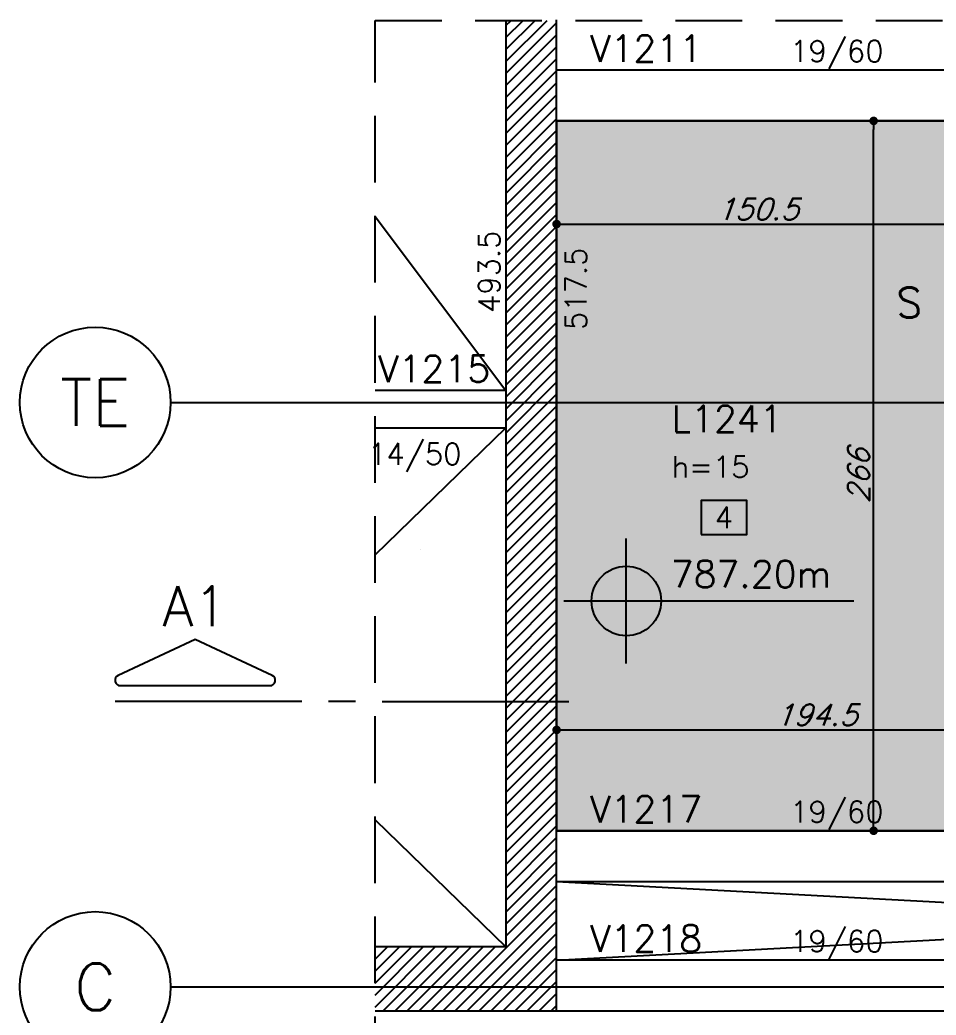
# Model space of a CAD drawing. Header units: millimetres. Extents: x -832 to 3668, y -1574 to 5296.
# Drawn here: x 1558.5 to 1901.6, y 3795.8 to 4168.7 of the extents above; entities that cross this region are included whole.
import ezdxf
from ezdxf.enums import TextEntityAlignment as Align

# ---------------------------------------------------------------- set-up
doc = ezdxf.new("R2010")
doc.units = ezdxf.units.MM
doc.header["$LTSCALE"] = 50
doc.linetypes.add('DASHED', pattern=[0.75, 0.5, -0.25])
doc.linetypes.add('EIXO', pattern=[6.8, 6, -0.4, 0, -0.4])
for name, color, linetype in [('242', 12, 'Continuous'), ('F-AUX-RED', 1, 'Continuous'), ('F-CORTE-INDICAÇÃO', 4, 'Continuous'), ('F-COTAS', 106, 'Continuous'), ('F-EIXO', 12, 'EIXO'), ('F-LAJES', 3, 'Continuous'), ('F-LAJES-DIM', 2, 'Continuous'), ('F-LAJES-NOME', 4, 'Continuous'), ('F-NÍVEL-PLANTA', 2, 'Continuous'), ('F-PILARES-DIM', 172, 'Continuous'), ('F-PILARES-HACH', 174, 'Continuous'), ('F-PILARES-S', 170, 'Continuous'), ('F-TEXTO', 6, 'Continuous'), ('F-TEXTO-YELLOW', 2, 'Continuous'), ('F-VIGAS', 3, 'Continuous'), ('F-VIGAS-DIM', 2, 'Continuous'), ('F-VIGAS-NOME', 4, 'Continuous'), ('F-VÃO', 1, 'Continuous')]:
    doc.layers.add(name, color=color, linetype=linetype)
doc.layers.add('F-DESNIVEL-3', color=7, linetype='Continuous', true_color=0xd5c7ff)
doc.styles.add('5385-ARQ-PB-BAS-PLA-TER-TORRE-A-106-TXT$0$R60-75', font='romans.shx', dxfattribs={"height": 0.1125})
doc.styles.add('CP-TEXT-INCL', font='romans.shx', dxfattribs={"oblique": 20})
doc.styles.add('MCP', font='romans.shx')
doc.styles.add('ROMANS', font='romans.shx')
doc.dimstyles.new('CP-COTAS-50', dxfattribs={"dimscale": 0.64, "dimtxt": 12.5, "dimasz": 5, "dimexe": 5, "dimexo": 5, "dimgap": 2.5, "dimtad": 1, "dimdec": 1, "dimdsep": 46, "dimtxsty": 'CP-TEXT-INCL', "dimblk1": 'DOT', "dimblk2": 'DOT', "dimsah": 1, "dimcen": 9, "dimclrd": 256, "dimclre": 256, "dimclrt": 256, "dimadec": 0, "dimazin": 0, "dimtfac": 1, "dimtdec": 1, "dimtmove": 2, "dimatfit": 3, "dimldrblk": 'DOT', "dimfxl": 5, "dimtolj": 1, "dimarcsym": 0})
pattern_1 = [(0, (0, 0), (0, 6.985), [5.08, -1.905]), (90, (0, 0), (-6.985, 4e-16), [5.08, -1.905])]

# ---------------------------------------------------------------- blocks, each defined once
blk = doc.blocks.new('*U7')
at = {"layer": 'F-EIXO'}
blk.add_line((0, 0), (909.22, 0), dxfattribs=at)
at = {"layer": 'F-EIXO', "color": 2, "linetype": 'Continuous'}
blk.add_circle((-28.21, 0), 28.21, dxfattribs=at)
at = {"layer": 'F-TEXTO', "style": 'ROMANS'}
blk.add_attdef('EIXO', text='', height=17.5, dxfattribs=at).set_placement((-28.21, 0), align=Align.MIDDLE_CENTER)
blk = doc.blocks.new('*U6')
at = {"layer": 'F-LAJES-DIM', "color": 1}
blk.add_lwpolyline([(0, 0), (21.39, 0), (21.39, 16), (0, 16)], close=True, dxfattribs=at)
at = {"layer": 'F-LAJES-DIM', "style": 'MCP'}
blk.add_attdef('DIM', text='', height=10, dxfattribs=at).set_placement((10.7, 8), align=Align.MIDDLE_CENTER)
blk = doc.blocks.new('Nível - Planta')
at = {"layer": 'F-NÍVEL-PLANTA'}
h = blk.add_hatch(color=71, dxfattribs=at)
h.paths.add_polyline_path([(0, 0), (0, 0.2604, 0.414214), (-0.2604, 0)])
h.paths.add_polyline_path([(0.2604, 0), (0, 0), (0, -0.2604, 0.414214)])
for p, q in [((0, -0.4688), (0, 0.4688)), ((-0.4688, 0), (1.704, 0))]:
    blk.add_line(p, q, dxfattribs=at)
blk.add_circle((0, 0), 0.2604, dxfattribs=at)
at = {"layer": 'F-TEXTO', "color": 3, "style": 'MCP'}
blk.add_attdef('NÍVEL', (0.3329, 0.1021), '', height=0.2, dxfattribs=at)
blk = doc.blocks.new('*U9')
at = {"layer": 'F-CORTE-INDICAÇÃO'}
for p, q in [((-100, 0), (-170, 0)), ((-80, 0), (-90, 0)), ((-70, 0), (0, 0))]:
    blk.add_line(p, q, dxfattribs=at)
blk.add_lwpolyline([(-112, 6, 0.802585), (-111.15, 9.81), (-140, 23.26), (-168.85, 9.81, 0.802585), (-168, 6)], format="xyb", close=True, dxfattribs=at)
at = {"layer": 'F-CORTE-INDICAÇÃO', "style": 'ROMANS'}
blk.add_attdef('CORTE', text='', height=15, dxfattribs=at).set_placement((-140, 35.76), align=Align.MIDDLE_CENTER)
at = {"layer": 'F-CORTE-INDICAÇÃO', "color": 2, "style": 'ROMANS'}
blk.add_attdef('FOLHA', text='', height=12, dxfattribs=at).set_placement((-140, -10), align=Align.MIDDLE_CENTER)
blk = doc.blocks.new('_DOT')
at = {"color": 0, "linetype": 'ByBlock'}
blk.add_line((-0.5, 0), (-1, 0), dxfattribs=at)
at = {"color": 0, "linetype": 'ByBlock', "const_width": 0.5}
blk.add_lwpolyline([(-0.25, 0, 1), (0.25, 0, 1)], format="xyb", close=True, dxfattribs=at)
blk = doc.blocks.new('*D266')
at = {"layer": 'DEFPOINTS', "color": 0, "transparency": 16777216}
for p in [(1953.96, 3902.7), (1759.46, 3900.1), (1953.96, 3900.1)]:
    blk.add_point(p, dxfattribs=at)
at = {"layer": 'F-COTAS', "lineweight": -2, "transparency": 16777216}
for p, q in [((1759.46, 3903.3), (1759.46, 3905.9)), ((1953.96, 3903.3), (1953.96, 3905.9)), ((1762.66, 3902.7), (1950.76, 3902.7))]:
    blk.add_line(p, q, dxfattribs=at)
at = {"layer": 'F-COTAS', "lineweight": -2, "transparency": 16777216, "xscale": 3.2, "yscale": 3.2, "zscale": 3.2, "rotation": 180}
blk.add_blockref('_DOT', (1759.46, 3902.7), dxfattribs=at)
at = {"layer": 'F-COTAS', "lineweight": -2, "transparency": 16777216, "xscale": 3.2, "yscale": 3.2, "zscale": 3.2}
blk.add_blockref('_DOT', (1953.96, 3902.7), dxfattribs=at)
at = {"layer": 'F-COTAS', "transparency": 16777216, "insert": (1856.71, 3908.3), "char_height": 8, "attachment_point": 5, "style": 'CP-TEXT-INCL'}
blk.add_mtext('\\A1;194.5', dxfattribs=at)
blk = doc.blocks.new('*D277')
at = {"layer": 'DEFPOINTS', "color": 0, "transparency": 16777216}
for p in [(1878.19, 4130.9), (1896.12, 4130.9), (1896.12, 3864.9)]:
    blk.add_point(p, dxfattribs=at)
at = {"layer": 'F-COTAS', "lineweight": -2, "transparency": 16777216}
for p, q in [((1892.92, 4130.9), (1874.99, 4130.9)), ((1878.19, 3868.1), (1878.19, 4127.7)), ((1892.92, 3864.9), (1874.99, 3864.9))]:
    blk.add_line(p, q, dxfattribs=at)
at = {"layer": 'F-COTAS', "lineweight": -2, "transparency": 16777216, "xscale": 3.2, "yscale": 3.2, "zscale": 3.2}
for p, rotation in [((1878.19, 4130.9), 90), ((1878.19, 3864.9), 270)]:
    blk.add_blockref('_DOT', p, dxfattribs=dict(at, rotation=rotation))
at = {"layer": 'F-COTAS', "transparency": 16777216, "insert": (1872.59, 3997.9), "char_height": 8, "attachment_point": 5, "rotation": 90, "style": 'CP-TEXT-INCL'}
blk.add_mtext('\\A1;266', dxfattribs=at)
blk = doc.blocks.new('*D278')
at = {"layer": 'DEFPOINTS', "color": 0, "transparency": 16777216}
for p in [(1909.96, 4092.23), (1759.46, 4090.18), (1909.96, 4090.18)]:
    blk.add_point(p, dxfattribs=at)
at = {"layer": 'F-COTAS', "lineweight": -2, "transparency": 16777216}
for p, q in [((1759.46, 4093.38), (1759.46, 4095.43)), ((1909.96, 4093.38), (1909.96, 4095.43)), ((1762.66, 4092.23), (1906.76, 4092.23))]:
    blk.add_line(p, q, dxfattribs=at)
at = {"layer": 'F-COTAS', "lineweight": -2, "transparency": 16777216, "xscale": 3.2, "yscale": 3.2, "zscale": 3.2, "rotation": 180}
blk.add_blockref('_DOT', (1759.46, 4092.23), dxfattribs=at)
at = {"layer": 'F-COTAS', "lineweight": -2, "transparency": 16777216, "xscale": 3.2, "yscale": 3.2, "zscale": 3.2}
blk.add_blockref('_DOT', (1909.96, 4092.23), dxfattribs=at)
at = {"layer": 'F-COTAS', "transparency": 16777216, "insert": (1834.71, 4097.83), "char_height": 8, "attachment_point": 5, "style": 'CP-TEXT-INCL'}
blk.add_mtext('\\A1;150.5', dxfattribs=at)

msp = doc.modelspace()

# ---------------------------------------------------------------- hatches: boundary and pattern name
h = msp.add_hatch()
h.set_pattern_fill('ANGLE', color=256)
h.set_pattern_definition(pattern_1)
h.paths.add_polyline_path([(1769.93, 4150.52), (1816.84, 4150.52), (1816.84, 4165.52), (1769.93, 4165.52)], flags=9)
h = msp.add_hatch()
h.set_pattern_fill('ANGLE', color=256)
h.set_pattern_definition(pattern_1)
h.paths.add_polyline_path([(1846.19, 4147.31), (1887.72, 4147.31), (1887.72, 4165.59), (1846.19, 4165.59)], flags=9)
h = msp.add_hatch()
h.set_pattern_fill('ANGLE', color=256)
h.set_pattern_definition(pattern_1)
h.paths.add_polyline_path([(1740.21, 4058.05), (1740.21, 4094.05), (1728.21, 4094.05), (1728.21, 4058.05)], flags=9)
h = msp.add_hatch()
h.set_pattern_fill('ANGLE', color=256)
h.set_pattern_definition(pattern_1)
h.paths.add_polyline_path([(1772.71, 4032.79), (1772.71, 4068.79), (1760.71, 4068.79), (1760.71, 4032.79)], flags=9)
h = msp.add_hatch()
h.set_pattern_fill('ANGLE', color=256)
h.set_pattern_definition(pattern_1)
h.paths.add_polyline_path([(1881.23, 4045.67), (1892.89, 4045.67), (1892.89, 4060.67), (1881.23, 4060.67)], flags=9)
h = msp.add_hatch()
h.set_pattern_fill('ANGLE', color=256)
h.set_pattern_definition(pattern_1)
h.paths.add_polyline_path([(1690.55, 4030.52), (1740.31, 4030.52), (1740.31, 4045.52), (1690.55, 4045.52)], flags=9)
h = msp.add_hatch()
h.set_pattern_fill('ANGLE', color=256)
h.set_pattern_definition(pattern_1)
h.paths.add_polyline_path([(1824.59, 4011.78), (1869.59, 4011.78), (1869.59, 4026.78), (1824.59, 4026.78)], flags=9)
h = msp.add_hatch()
h.set_pattern_fill('ANGLE', color=256)
h.set_pattern_definition(pattern_1)
h.paths.add_polyline_path([(1688.12, 3996.37), (1729.65, 3996.37), (1729.65, 4014.66), (1688.12, 4014.66)], flags=9)
h = msp.add_hatch()
h.set_pattern_fill('ANGLE', color=256)
h.set_pattern_definition(pattern_1)
h.paths.add_polyline_path([(1824.71, 3995.28), (1858.42, 3995.28), (1858.42, 4007.28), (1824.71, 4007.28)], flags=9)
h = msp.add_hatch()
h.set_pattern_fill('ANGLE', color=256)
h.set_pattern_definition(pattern_1)
h.paths.add_polyline_path([(1769.93, 3865.52), (1819.69, 3865.52), (1819.69, 3880.52), (1769.93, 3880.52)], flags=9)
h = msp.add_hatch()
h.set_pattern_fill('ANGLE', color=256)
h.set_pattern_definition(pattern_1)
h.paths.add_polyline_path([(1846.19, 3862.31), (1887.72, 3862.31), (1887.72, 3880.59), (1846.19, 3880.59)], flags=9)
h = msp.add_hatch()
h.set_pattern_fill('ANGLE', color=256)
h.set_pattern_definition(pattern_1)
h.paths.add_polyline_path([(1769.93, 3817.02), (1819.69, 3817.02), (1819.69, 3832.02), (1769.93, 3832.02)], flags=9)
h = msp.add_hatch()
h.set_pattern_fill('ANGLE', color=256)
h.set_pattern_definition(pattern_1)
h.paths.add_polyline_path([(1846.19, 3813.81), (1887.72, 3813.81), (1887.72, 3832.09), (1846.19, 3832.09)], flags=9)
at = {"layer": 'F-DESNIVEL-3'}
h = msp.add_hatch(color=256, dxfattribs=at)
h.dxf.hatch_style = 1
h.paths.add_polyline_path([(1959.96, 1280.9), (1759.46, 1280.9), (1759.46, 1014.9), (1953.96, 1014.9), (1953.96, 1140.9), (1959.96, 1140.9)])
h.paths.add_polyline_path([(1959.96, 2230.9), (1759.46, 2230.9), (1759.46, 1964.9), (1953.96, 1964.9), (1953.96, 2090.9), (1959.96, 2090.9)])
h.paths.add_polyline_path([(1953.96, 3040.9), (1959.96, 3040.9), (1959.96, 3180.9), (1759.46, 3180.9), (1759.46, 2914.9), (1953.96, 2914.9)])
h.paths.add_polyline_path([(1953.96, 3990.9), (1909.96, 3990.9), (1909.96, 4130.9), (1759.46, 4130.9), (1759.46, 3864.9), (1953.96, 3864.9)])
at = {"layer": 'F-PILARES-HACH', "linetype": 'Continuous'}
h = msp.add_hatch(dxfattribs=at)
h.set_pattern_fill('ANSI31', color=256, style=0)
h.set_pattern_definition([(45, (74.8317, 2074.4208), (-2.245064, 2.245064), [])])
h.paths.add_polyline_path([(1759.46, 4168.57), (1740.46, 4168.57), (1740.46, 3821.4), (1691.49, 3821.4), (1691.49, 3797.4), (1759.46, 3797.4)])

# ---------------------------------------------------------------- linework, layer by layer
at = {"layer": '242', "linetype": 'Continuous'}
for p, q in [((1708.5, 3970.19), (1708.5, 3970.19)), ((1749.96, 3809.4), (1749.96, 3809.4))]:
    msp.add_line(p, q, dxfattribs=at)
at = {"layer": 'F-AUX-RED', "color": 1, "linetype": 'DASHED'}
msp.add_lwpolyline([(1691.49, 4168.57), (2417.68, 4168.57), (2417.68, 3770.29), (1691.49, 3770.29)], close=True, dxfattribs=at)
at = {"layer": 'F-LAJES'}
msp.add_lwpolyline([(1953.96, 3864.9), (1953.96, 3990.9), (1909.96, 3990.9), (1909.96, 4130.9), (1759.46, 4130.9), (1759.46, 3864.9), (1954.96, 3864.9)], dxfattribs=at)
at = {"layer": 'F-PILARES-S', "linetype": 'Continuous'}
for points in [[(1740.46, 4168.74), (1740.46, 3821.4), (1691.49, 3821.4)], [(1759.46, 3797.4), (1759.46, 4168.74)], [(1691.49, 3797.4), (1759.46, 3797.4)]]:
    msp.add_lwpolyline(points, dxfattribs=at)
at = {"layer": 'F-VIGAS'}
for points in [[(1998.46, 4149.9), (1759.46, 4149.9)], [(1759.46, 4130.9), (2007.96, 4130.9)], [(1740.46, 4029.9), (1691.49, 4029.9)], [(1691.49, 4015.9), (1740.46, 4015.9)], [(2116.46, 3864.9), (1759.46, 3864.9)], [(1759.46, 3845.9), (2116.46, 3845.9)], [(2305.96, 3816.4), (1759.46, 3816.4)], [(1759.46, 3797.4), (2305.96, 3797.4)]]:
    msp.add_lwpolyline(points, dxfattribs=at)
at = {"layer": 'F-VÃO'}
for p, q in [((1691.49, 4095.02), (1740.46, 4029.9)), ((1691.49, 3968.28), (1740.46, 4015.9)), ((1691.49, 3869.01), (1740.46, 3821.4)), ((1759.46, 3816.4), (2305.96, 3845.9)), ((1759.46, 3845.9), (2305.96, 3816.4))]:
    msp.add_line(p, q, dxfattribs=at)

# ---------------------------------------------------------------- block references
at = {"layer": 'F-CORTE-INDICAÇÃO', "linetype": 'Continuous'}
ref = msp.add_blockref('*U9', (1764.1, 3913.28), dxfattribs=at)
ref.add_attrib('CORTE', 'A1', dxfattribs={"height": 15, "style": 'ROMANS'}).set_placement((1624.1, 3949.04), align=Align.MIDDLE_CENTER)
at = {"layer": 'F-EIXO', "linetype": 'Continuous'}
for p, values in [((1614.89, 4025.4), {'EIXO': 'TE'}), ((1614.89, 3806.4), {'EIXO': 'C'})]:
    msp.add_blockref('*U7', p, dxfattribs=at).add_auto_attribs(values)
at = {"layer": 'F-LAJES-DIM', "linetype": 'Continuous', "xscale": 0.8, "yscale": 0.8, "zscale": 0.8}
msp.add_blockref('*U6', (1813.57, 3975.87), dxfattribs=at).add_auto_attribs({'DIM': '4'})
at = {"layer": 'F-NÍVEL-PLANTA', "linetype": 'Continuous', "xscale": 50, "yscale": 50, "zscale": 50}
msp.add_blockref('Nível - Planta', (1785.57, 3951), dxfattribs=at).add_auto_attribs({'NÍVEL': '787.20m'})

# ---------------------------------------------------------------- texts
at = {"layer": 'F-LAJES-DIM', "linetype": 'Continuous', "style": 'MCP'}
msp.add_text('h=15', height=8, dxfattribs=at).set_placement((1802.54, 3997.28))
at = {"layer": 'F-LAJES-NOME', "linetype": 'Continuous', "style": 'MCP'}
msp.add_text('L1241', height=10, dxfattribs=at).set_placement((1802.54, 4014.28))
at = {"layer": 'F-PILARES-DIM', "linetype": 'Continuous', "style": 'MCP'}
for s, p in [('493.5', (1738.21, 4058.91)), ('517.5', (1770.71, 4052.55))]:
    msp.add_text(s, height=8, rotation=90, dxfattribs=at).set_placement(p)
at = {"layer": 'F-TEXTO-YELLOW', "insert": (1886.73, 4068.43), "char_height": 11.25, "width": 61.3796, "attachment_point": 1, "style": '5385-ARQ-PB-BAS-PLA-TER-TORRE-A-106-TXT$0$R60-75'}
msp.add_mtext('S', dxfattribs=at)
at = {"layer": 'F-VIGAS-DIM', "linetype": 'Continuous', "style": 'MCP'}
for s, p in [('19/60', (1846.96, 4153.02)), ('14/50', (1688.88, 4002.08)), ('19/60', (1846.96, 3868.02)), ('19/60', (1846.96, 3819.52))]:
    msp.add_text(s, height=8, dxfattribs=at).set_placement(p)
at = {"layer": 'F-VIGAS-NOME', "linetype": 'Continuous', "style": 'MCP'}
for s, p in [('V1211', (1771.96, 4153.02)), ('V1215', (1692.57, 4033.02)), ('V1217', (1771.96, 3868.02)), ('V1218', (1771.96, 3819.52))]:
    msp.add_text(s, height=10, dxfattribs=at).set_placement(p)

# ---------------------------------------------------------------- dimensions: what is measured, and where the dimension line sits
at = {"layer": 'F-COTAS'}
dim = msp.add_linear_dim(base=(1878.19, 4130.9), p1=(1896.12, 3864.9), p2=(1896.12, 4130.9), angle=90, dimstyle='CP-COTAS-50', override={"dimfxl": 2.5}, dxfattribs=at)
dim.commit()
dim.dimension.update_dxf_attribs({"geometry": '*D277', "text_midpoint": (1872.59, 3997.9)})
for base, p1, p2, picture, middle in [((1909.96, 4092.23), (1759.46, 4090.18), (1909.96, 4090.18), '*D278', (1834.71, 4097.83)), ((1953.96, 3902.7), (1759.46, 3900.1), (1953.96, 3900.1), '*D266', (1856.71, 3908.3))]:
    dim = msp.add_linear_dim(base=base, p1=p1, p2=p2, dimstyle='CP-COTAS-50', override={"dimfxl": 2.5}, dxfattribs=at)
    dim.commit()
    dim.dimension.update_dxf_attribs({"geometry": picture, "text_midpoint": middle})

doc.saveas('drawing.dxf')
